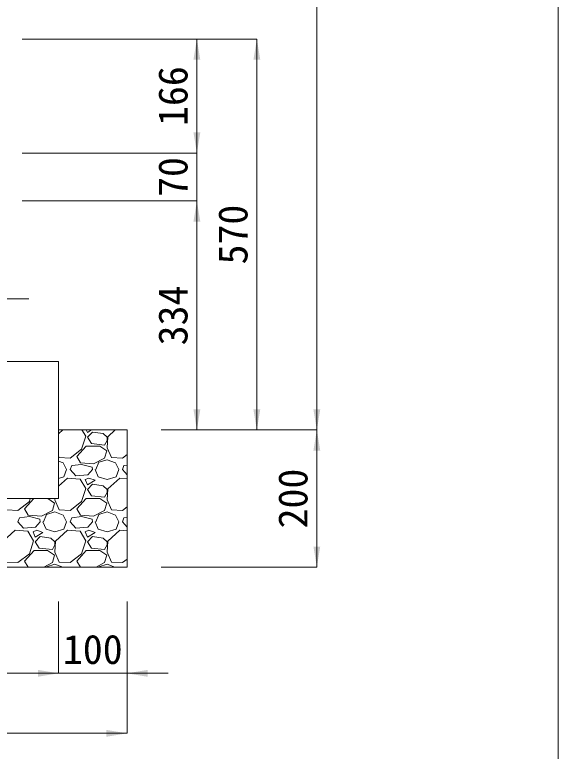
# Model space of a CAD drawing. Units: millimetres at full size, sheet at 1:40. Extents: x 206103 to 244503, y 883348 to 903496.
# Drawn here: x 222510 to 223303, y 890580 to 891654 of the extents above; entities that cross this region are included whole.
import ezdxf
from ezdxf.enums import TextEntityAlignment as Align

# ---------------------------------------------------------------- set-up
doc = ezdxf.new("R2010")
doc.units = ezdxf.units.MM
doc.header["$LTSCALE"] = 40
for name, color, linetype, lineweight in [('図枠', 5, 'Continuous', 13), ('基礎ブロック', 2, 'Continuous', 13), ('基礎材', 7, 'Continuous', 15), ('寸法線', 7, 'Continuous', 13), ('ﾊｯﾁﾝｸﾞ', 7, 'Continuous', 5)]:
    doc.layers.add(name, color=color, linetype=linetype, lineweight=lineweight)
doc.styles.add('ＭＳ ゴシック', font='')
doc.styles.get('ＭＳ ゴシック').set_extended_font_data('MS Gothic')

# ---------------------------------------------------------------- blocks, each defined once
blk = doc.blocks.new('filled_arrow')
at = {"color": 0, "linetype": 'Continuous', "lineweight": -2}
blk.add_solid([(7.5, 1.25), (0, 0), (7.5, -1.25)], dxfattribs=at)

msp = doc.modelspace()

# ---------------------------------------------------------------- linework, layer by layer
at = {"layer": '図枠'}
msp.add_line((223303.21, 903148.33), (223303.21, 883448.33), dxfattribs=at)
at = {"layer": '基礎ブロック'}
for p, q in [((222574.21, 891148.33), (222495.21, 891148.33)), ((222574.21, 891048.33), (222574.21, 891148.33)), ((222574.21, 891048.33), (222574.21, 890948.33)), ((221762.21, 890948.33), (222574.21, 890948.33))]:
    msp.add_line(p, q, dxfattribs=at)
at = {"layer": '基礎材', "lineweight": 13}
msp.add_line((222674.21, 891048.33), (222574.21, 891048.33), dxfattribs=at)
at = {"layer": '基礎材'}
for p, q in [((222674.21, 890848.33), (222674.21, 891048.33)), ((221662.21, 890848.33), (222674.21, 890848.33))]:
    msp.add_line(p, q, dxfattribs=at)
at = {"layer": '寸法線'}
for p, q in [((222951.05, 891048.33), (222951.05, 892618.33)), ((222521.16, 891618.33), (222863.55, 891618.33)), ((222521.16, 891618.33), (222776.05, 891618.33)), ((222776.05, 891618.33), (222776.05, 891452.33)), ((222863.55, 891618.33), (222863.55, 891048.33)), ((222776.05, 891512.33), (222776.05, 891322.33)), ((222521.16, 891452.33), (222776.05, 891452.33)), ((222521.16, 891452.33), (222776.05, 891452.33)), ((222521.16, 891382.33), (222776.05, 891382.33)), ((222521.16, 891382.33), (222776.05, 891382.33)), ((222776.05, 891382.33), (222776.05, 891048.33)), ((222331.16, 891239.74), (222531.16, 891239.74)), ((222724.21, 891048.33), (222951.05, 891048.33)), ((222724.21, 891048.33), (222863.55, 891048.33)), ((222724.21, 891048.33), (222776.05, 891048.33)), ((222724.21, 891048.33), (222951.05, 891048.33)), ((222951.05, 891048.33), (222951.05, 890848.33)), ((222724.21, 890848.33), (222951.05, 890848.33)), ((222574.21, 890798.33), (222574.21, 890693.39)), ((222574.21, 890798.33), (222574.21, 890693.39)), ((222674.21, 890798.33), (222674.21, 890693.39)), ((222674.21, 890798.33), (222674.21, 890605.89)), ((221762.21, 890693.39), (222574.21, 890693.39)), ((222514.21, 890693.39), (222734.21, 890693.39)), ((222674.21, 890605.89), (221662.21, 890605.89))]:
    msp.add_line(p, q, dxfattribs=at)
at = {"layer": 'ﾊｯﾁﾝｸﾞ'}
for p, q in [((222580.59, 891048.33), (222574.21, 891042.5)), ((222614, 891039.25), (222608.46, 891048.33)), ((222614.79, 891048.33), (222616.29, 891044.58)), ((222616.29, 891044.58), (222622.53, 891048.33)), ((222623.91, 891045.35), (222616.29, 891037.73)), ((222639.15, 891043.06), (222623.91, 891045.35)), ((222656.79, 891048.33), (222646.01, 891038.49)), ((222607.91, 891020.2), (222614, 891039.25)), ((222616.29, 891037.73), (222622.39, 891028.58)), ((222645.25, 891037.73), (222639.15, 891043.06)), ((222646.01, 891038.49), (222645.25, 891022.49)), ((222645.25, 891033.15), (222645.25, 891037.73)), ((222601.05, 891009.53), (222614.77, 891024.77)), ((222614.77, 891024.77), (222634.58, 891024.77)), ((222622.39, 891028.58), (222641.44, 891026.3)), ((222634.58, 891024.77), (222644.48, 891017.91)), ((222641.44, 891026.3), (222645.25, 891033.15)), ((222591.14, 891007.25), (222607.91, 891020.2)), ((222644.48, 891017.91), (222641.44, 891007.25)), ((222645.25, 891022.49), (222651.34, 891008.01)), ((222667.34, 891007.25), (222674.21, 891012.55)), ((222574.21, 891010.23), (222575.14, 891008.01)), ((222574.21, 891003.03), (222581.24, 891000.39)), ((222575.14, 891008.01), (222591.14, 891007.25)), ((222606.38, 891000.39), (222601.05, 891009.53)), ((222641.44, 891007.25), (222625.43, 890998.86)), ((222633.05, 891001.15), (222645.25, 891004.96)), ((222645.25, 891004.96), (222657.44, 891000.39)), ((222651.34, 891008.01), (222667.34, 891007.25)), ((222581.24, 891000.39), (222585.81, 890990.48)), ((222591.14, 890990.48), (222593.43, 890996.58)), ((222607.91, 890998.1), (222593.43, 890996.58)), ((222625.43, 890998.86), (222606.38, 891000.39)), ((222623.15, 890994.29), (222607.91, 890998.1)), ((222623.91, 890990.48), (222623.15, 890994.29)), ((222628.48, 890990.48), (222633.05, 891001.15)), ((222657.44, 891000.39), (222662.01, 890990.48)), ((222667.34, 890990.48), (222669.63, 890996.58)), ((222674.21, 890997.06), (222669.63, 890996.58)), ((222582, 890979.81), (222585.81, 890990.48)), ((222599.53, 890981.34), (222591.14, 890990.48)), ((222617.05, 890982.86), (222599.53, 890981.34)), ((222623.91, 890990.48), (222617.05, 890982.86)), ((222627.72, 890990.48), (222632.29, 890979.81)), ((222658.2, 890979.81), (222662.01, 890990.48)), ((222674.21, 890983), (222667.34, 890990.48)), ((222574.21, 890977.52), (222582, 890979.81)), ((222587.33, 890978.29), (222574.21, 890966.3)), ((222605.62, 890976.77), (222587.33, 890978.29)), ((222614, 890963.05), (222605.62, 890976.77)), ((222618.58, 890978.29), (222613.24, 890976)), ((222613.24, 890976), (222616.29, 890968.38)), ((222616.29, 890968.38), (222627.72, 890975.24)), ((222627.72, 890975.24), (222618.58, 890978.29)), ((222632.29, 890979.81), (222645.25, 890976)), ((222645.25, 890976), (222658.2, 890979.81)), ((222663.53, 890978.29), (222646.01, 890962.29)), ((222674.21, 890977.4), (222663.53, 890978.29)), ((222607.91, 890944), (222614, 890963.05)), ((222623.91, 890969.15), (222616.29, 890961.53)), ((222616.29, 890961.53), (222622.39, 890952.38)), ((222639.15, 890966.86), (222623.91, 890969.15)), ((222645.25, 890961.53), (222639.15, 890966.86)), ((222646.01, 890962.29), (222645.25, 890946.29)), ((222645.25, 890956.95), (222645.25, 890961.53)), ((222524.85, 890933.33), (222538.35, 890948.33)), ((222531.71, 890944), (222533.09, 890948.33)), ((222558.73, 890948.33), (222568.28, 890941.71)), ((222569.14, 890948.33), (222569.05, 890946.29)), ((222601.05, 890933.33), (222614.77, 890948.57)), ((222614.77, 890948.57), (222634.58, 890948.57)), ((222622.39, 890952.38), (222641.44, 890950.1)), ((222634.58, 890948.57), (222644.48, 890941.71)), ((222641.44, 890950.1), (222645.25, 890956.95)), ((222514.94, 890931.05), (222531.71, 890944)), ((222568.28, 890941.71), (222565.24, 890931.05)), ((222569.05, 890946.29), (222575.14, 890931.81)), ((222591.14, 890931.05), (222607.91, 890944)), ((222644.48, 890941.71), (222641.44, 890931.05)), ((222645.25, 890946.29), (222651.34, 890931.81)), ((222498.94, 890931.81), (222514.94, 890931.05)), ((222530.18, 890924.19), (222524.85, 890933.33)), ((222565.24, 890931.05), (222549.23, 890922.66)), ((222556.85, 890924.95), (222569.05, 890928.76)), ((222569.05, 890928.76), (222581.24, 890924.19)), ((222575.14, 890931.81), (222591.14, 890931.05)), ((222606.38, 890924.19), (222601.05, 890933.33)), ((222641.44, 890931.05), (222625.43, 890922.66)), ((222633.05, 890924.95), (222645.25, 890928.76)), ((222645.25, 890928.76), (222657.44, 890924.19)), ((222651.34, 890931.81), (222667.34, 890931.05)), ((222667.34, 890931.05), (222674.21, 890936.35)), ((222514.94, 890914.28), (222517.23, 890920.38)), ((222531.71, 890921.9), (222517.23, 890920.38)), ((222549.23, 890922.66), (222530.18, 890924.19)), ((222546.95, 890918.09), (222531.71, 890921.9)), ((222547.71, 890914.28), (222546.95, 890918.09)), ((222552.28, 890914.28), (222556.85, 890924.95)), ((222581.24, 890924.19), (222585.81, 890914.28)), ((222591.14, 890914.28), (222593.43, 890920.38)), ((222607.91, 890921.9), (222593.43, 890920.38)), ((222625.43, 890922.66), (222606.38, 890924.19)), ((222623.15, 890918.09), (222607.91, 890921.9)), ((222623.91, 890914.28), (222623.15, 890918.09)), ((222628.48, 890914.28), (222633.05, 890924.95)), ((222657.44, 890924.19), (222662.01, 890914.28)), ((222667.34, 890914.28), (222669.63, 890920.38)), ((222674.21, 890920.86), (222669.63, 890920.38)), ((222523.33, 890905.14), (222514.94, 890914.28)), ((222540.85, 890906.66), (222523.33, 890905.14)), ((222547.71, 890914.28), (222540.85, 890906.66)), ((222551.52, 890914.28), (222556.09, 890903.61)), ((222582, 890903.61), (222585.81, 890914.28)), ((222599.53, 890905.14), (222591.14, 890914.28)), ((222617.05, 890906.66), (222599.53, 890905.14)), ((222623.91, 890914.28), (222617.05, 890906.66)), ((222627.72, 890914.28), (222632.29, 890903.61)), ((222658.2, 890903.61), (222662.01, 890914.28)), ((222674.21, 890906.8), (222667.34, 890914.28)), ((222511.13, 890902.09), (222493.61, 890886.09)), ((222529.42, 890900.57), (222511.13, 890902.09)), ((222537.8, 890886.85), (222529.42, 890900.57)), ((222542.38, 890902.09), (222537.04, 890899.8)), ((222537.04, 890899.8), (222540.09, 890892.18)), ((222540.09, 890892.18), (222551.52, 890899.04)), ((222551.52, 890899.04), (222542.38, 890902.09)), ((222556.09, 890903.61), (222569.05, 890899.8)), ((222569.05, 890899.8), (222582, 890903.61)), ((222587.33, 890902.09), (222569.81, 890886.09)), ((222605.62, 890900.57), (222587.33, 890902.09)), ((222614, 890886.85), (222605.62, 890900.57)), ((222618.58, 890902.09), (222613.24, 890899.8)), ((222613.24, 890899.8), (222616.29, 890892.18)), ((222616.29, 890892.18), (222627.72, 890899.04)), ((222627.72, 890899.04), (222618.58, 890902.09)), ((222632.29, 890903.61), (222645.25, 890899.8)), ((222645.25, 890899.8), (222658.2, 890903.61)), ((222663.53, 890902.09), (222646.01, 890886.09)), ((222674.21, 890901.2), (222663.53, 890902.09)), ((222531.71, 890867.8), (222537.8, 890886.85)), ((222547.71, 890892.95), (222540.09, 890885.33)), ((222540.09, 890885.33), (222546.19, 890876.18)), ((222562.95, 890890.66), (222547.71, 890892.95)), ((222569.05, 890885.33), (222562.95, 890890.66)), ((222569.81, 890886.09), (222569.05, 890870.09)), ((222569.05, 890880.75), (222569.05, 890885.33)), ((222607.91, 890867.8), (222614, 890886.85)), ((222623.91, 890892.95), (222616.29, 890885.33)), ((222616.29, 890885.33), (222622.39, 890876.18)), ((222639.15, 890890.66), (222623.91, 890892.95)), ((222645.25, 890885.33), (222639.15, 890890.66)), ((222646.01, 890886.09), (222645.25, 890870.09)), ((222645.25, 890880.75), (222645.25, 890885.33)), ((222546.19, 890876.18), (222565.24, 890873.9)), ((222565.24, 890873.9), (222569.05, 890880.75)), ((222622.39, 890876.18), (222641.44, 890873.9)), ((222641.44, 890873.9), (222645.25, 890880.75)), ((222514.94, 890854.85), (222531.71, 890867.8)), ((222524.85, 890857.13), (222538.57, 890872.37)), ((222538.57, 890872.37), (222558.38, 890872.37)), ((222558.38, 890872.37), (222568.28, 890865.51)), ((222568.28, 890865.51), (222565.24, 890854.85)), ((222569.05, 890870.09), (222575.14, 890855.61)), ((222591.14, 890854.85), (222607.91, 890867.8)), ((222601.05, 890857.13), (222614.77, 890872.37)), ((222614.77, 890872.37), (222634.58, 890872.37)), ((222634.58, 890872.37), (222644.48, 890865.51)), ((222644.48, 890865.51), (222641.44, 890854.85)), ((222645.25, 890870.09), (222651.34, 890855.61)), ((222498.94, 890855.61), (222514.94, 890854.85)), ((222529.99, 890848.33), (222524.85, 890857.13)), ((222565.24, 890854.85), (222552.8, 890848.33)), ((222556.85, 890848.75), (222569.05, 890852.56)), ((222569.05, 890852.56), (222580.33, 890848.33)), ((222575.14, 890855.61), (222591.14, 890854.85)), ((222606.19, 890848.33), (222601.05, 890857.13)), ((222641.44, 890854.85), (222629, 890848.33)), ((222633.05, 890848.75), (222645.25, 890852.56)), ((222645.25, 890852.56), (222656.53, 890848.33)), ((222651.34, 890855.61), (222667.34, 890854.85)), ((222667.34, 890854.85), (222674.21, 890860.15)), ((222556.68, 890848.33), (222556.85, 890848.75)), ((222632.88, 890848.33), (222633.05, 890848.75))]:
    msp.add_line(p, q, dxfattribs=at)

# ---------------------------------------------------------------- block references
at = {"layer": '寸法線', "xscale": 4, "yscale": 4}
for p, rotation in [((222776.05, 891618.33), 270), ((222863.55, 891618.33), 270), ((222776.05, 891452.33), 90), ((222776.05, 891452.33), 90), ((222776.05, 891382.33), 270), ((222776.05, 891382.33), 270), ((222776.05, 891048.33), 90), ((222863.55, 891048.33), 90), ((222951.05, 891048.33), 90), ((222951.05, 891048.33), 270), ((222951.05, 890848.33), 90), ((222574.21, 890693.39), 180), ((222574.21, 890693.39), 180), ((222674.21, 890605.89), 180)]:
    msp.add_blockref('filled_arrow', p, dxfattribs=dict(at, rotation=rotation))
msp.add_blockref('filled_arrow', (222674.21, 890693.39), dxfattribs=at)

# ---------------------------------------------------------------- texts
at = {"layer": '寸法線', "style": 'ＭＳ ゴシック'}
for s, p in [('166', (222741.05, 891535.33)), ('70', (222741.05, 891417.33)), ('570', (222828.55, 891333.33)), ('334', (222741.05, 891215.33)), ('200', (222916.05, 890948.33))]:
    msp.add_text(s, height=42.72, rotation=90, dxfattribs=at).set_placement(p, align=Align.MIDDLE_CENTER)
msp.add_text('100', height=42.72, dxfattribs=at).set_placement((222624.21, 890728.39), align=Align.MIDDLE_CENTER)

doc.saveas('drawing.dxf')
